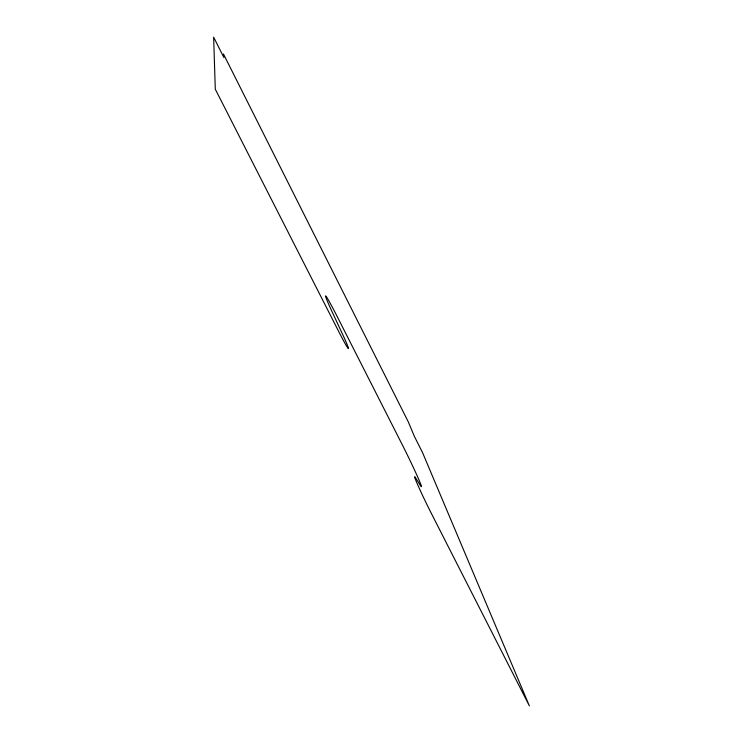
<?xml version="1.0" encoding="UTF-8"?>
<svg xmlns="http://www.w3.org/2000/svg" width="743" height="743" viewBox="0 0 743 743"><rect width="100%" height="100%" fill="white"/><g stroke="black" fill="none" stroke-linecap="round" stroke-linejoin="round"><path stroke-width="1.11" d="M420.241 485.225L415.727 478.037A28.243 1.105 64.1 0 0 418.133 485.755A28.243 1.105 64.1 0 0 431.711 514.119L529.36 705.85L422.535 452.589L414.325 436.262L408.279 421.838L223.439 53.97L223.866 57.48L213.64 37.15L215.294 89.206L338.325 330.765A29.358 1.235 63.8 0 0 348.263 348.504A29.358 1.235 63.8 0 0 342.3 333.681L332.437 312.515A33.964 1.356 63.8 0 1 325.759 295.937A33.964 1.356 63.8 0 1 337.303 316.759L402.167 444.537A32.971 1.245 64.1 0 1 417.594 476.755A32.971 1.245 64.1 0 1 420.241 485.225"/></g></svg>
